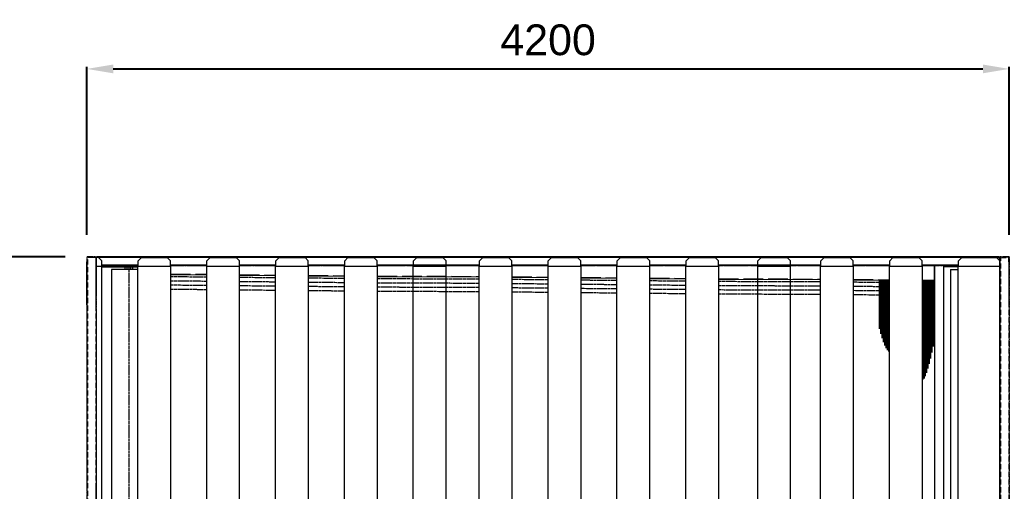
# Model space of a CAD drawing. Header units: millimetres. Extents: x -662582 to 33115, y -140469 to 24125.
# Drawn here: x 5257 to 9763, y 12346 to 14491 of the extents above; entities that cross this region are included whole.
import ezdxf

# ---------------------------------------------------------------- set-up
doc = ezdxf.new("R2010")
doc.units = ezdxf.units.MM
for name, pattern in [('CENTER', [2, 1.25, -0.25, 0.25, -0.25]), ('DASHED', [15, 12, -3]), ('HIDDEN', [0.375, 0.25, -0.125]), ('HIDDENX2', [0.75, 0.5, -0.25])]:
    doc.linetypes.add(name, pattern=pattern)
doc.layers.add('center', color=1, linetype='CENTER')
doc.layers.add('HIDD', color=2, linetype='HIDDENX2')
doc.styles.get("Standard").update_dxf_attribs({"font": 'arial.ttf'})
doc.dimstyles.new('1.40', dxfattribs={"dimscale": 20, "dimtxt": 1.5, "dimasz": 1, "dimexe": 0.5, "dimexo": 0.5, "dimgap": 0.5, "dimtad": 1, "dimdec": 0, "dimzin": 0, "dimdsep": 46, "dimtxsty": 'Standard', "dimcen": 0, "dimclrd": 2, "dimclre": 2, "dimclrt": 3, "dimadec": 0, "dimazin": 0, "dimtfac": 1, "dimtdec": 0, "dimtmove": 0, "dimatfit": 0, "dimfxl": 1, "dimtolj": 1, "dimtzin": 0, "dimlwd": -1, "dimlwe": -1, "dimarcsym": 0})

# ---------------------------------------------------------------- blocks, each defined once
blk = doc.blocks.new('*D456')
at = {"color": 2, "transparency": 16777216}
for p, q in [((5562.7, 13512.1), (5562.7, 14277.2)), ((5682.7, 14267.2), (9642.7, 14267.2)), ((9762.7, 13512.1), (9762.7, 14277.2))]:
    blk.add_line(p, q, dxfattribs=at)
for points in [[(5682.7, 14287.2), (5682.7, 14247.2), (5562.7, 14267.2)], [(9642.7, 14287.2), (9642.7, 14247.2), (9762.7, 14267.2)]]:
    blk.add_solid(points, dxfattribs=at)
at = {"layer": 'Defpoints', "color": 0, "transparency": 16777216}
for p in [(9762.7, 14267.2), (5562.7, 13412.1), (9762.7, 13412.1)]:
    blk.add_point(p, dxfattribs=at)
at = {"color": 3, "lineweight": 20, "transparency": 16777216, "insert": (7662.7, 14398.7), "char_height": 140, "attachment_point": 5}
blk.add_mtext('\\A1;4200', dxfattribs=at)
blk = doc.blocks.new('*D457')
at = {"color": 2, "transparency": 16777216}
for p, q in [((5462.7, 13412.1), (4764.2, 13412.1)), ((4774.2, 13292.1), (4774.2, 9932.1)), ((5462.7, 9812.1), (4764.2, 9812.1))]:
    blk.add_line(p, q, dxfattribs=at)
for points in [[(4754.2, 13292.1), (4794.2, 13292.1), (4774.2, 13412.1)], [(4754.2, 9932.1), (4794.2, 9932.1), (4774.2, 9812.1)]]:
    blk.add_solid(points, dxfattribs=at)
at = {"layer": 'Defpoints', "color": 0, "transparency": 16777216}
for p in [(5562.7, 13412.1), (4774.2, 9812.1), (5562.7, 9812.1)]:
    blk.add_point(p, dxfattribs=at)
at = {"color": 3, "lineweight": 20, "transparency": 16777216, "insert": (4642.6, 11612.1), "char_height": 140, "attachment_point": 5, "rotation": 90}
blk.add_mtext('\\A1;3600', dxfattribs=at)
blk = doc.blocks.new('3')
at = {"color": 7, "lineweight": 20, "ltscale": 0.081667}
for p, q in [((5562.7, 13194.1), (5562.7, 13390.1)), ((9762.7, 13194.1), (9762.7, 13390.1))]:
    blk.add_line(p, q, dxfattribs=at)
at = {"color": 7, "lineweight": 20, "ltscale": 0.014667}
blk.add_line((5601.3, 13410.1), (5566.1, 13410.1), dxfattribs=at)
at = {"lineweight": 20}
for p, q in [((5604.7, 13412.1), (5604.7, 13372.1)), ((5614.9, 13409.1), (5604.7, 13409.1)), ((5629.9, 13394.1), (5614.9, 13409.1)), ((5629.9, 13369.1), (5629.9, 13394.1)), ((5795.4, 13394.1), (5810.4, 13409.1)), ((5795.4, 13369.1), (5795.4, 13394.1)), ((5810.4, 13409.1), (5928.4, 13409.1)), ((5943.4, 13394.1), (5928.4, 13409.1)), ((5943.4, 13369.1), (5943.4, 13394.1)), ((6109.1, 13394.1), (6124.1, 13409.1)), ((6109.1, 13369.1), (6109.1, 13394.1)), ((6124.1, 13409.1), (6242.1, 13409.1)), ((6257.1, 13394.1), (6242.1, 13409.1)), ((6257.1, 13369.1), (6257.1, 13394.1)), ((6422.7, 13394.1), (6437.7, 13409.1)), ((6422.7, 13369.1), (6422.7, 13394.1)), ((6437.7, 13409.1), (6555.7, 13409.1)), ((6570.7, 13394.1), (6555.7, 13409.1)), ((6570.7, 13369.1), (6570.7, 13394.1)), ((6736.4, 13394.1), (6751.4, 13409.1)), ((6736.4, 13369.1), (6736.4, 13394.1)), ((6751.4, 13409.1), (6869.4, 13409.1)), ((6884.4, 13394.1), (6869.4, 13409.1)), ((6884.4, 13369.1), (6884.4, 13394.1)), ((7050, 13394.1), (7065, 13409.1)), ((7050, 13369.1), (7050, 13394.1)), ((7065, 13409.1), (7183, 13409.1)), ((7198, 13394.1), (7183, 13409.1)), ((7198, 13369.1), (7198, 13394.1)), ((7350, 13394.1), (7365, 13409.1)), ((7350, 13369.1), (7350, 13394.1)), ((7365, 13409.1), (7483, 13409.1)), ((7498, 13394.1), (7483, 13409.1)), ((7498, 13369.1), (7498, 13394.1)), ((7663.7, 13394.1), (7678.7, 13409.1)), ((7663.7, 13369.1), (7663.7, 13394.1)), ((7678.7, 13409.1), (7796.7, 13409.1)), ((7811.7, 13394.1), (7796.7, 13409.1)), ((7811.7, 13369.1), (7811.7, 13394.1)), ((7977.3, 13394.1), (7992.3, 13409.1)), ((7977.3, 13369.1), (7977.3, 13394.1)), ((7992.3, 13409.1), (8110.3, 13409.1)), ((8125.3, 13394.1), (8110.3, 13409.1)), ((8125.3, 13369.1), (8125.3, 13394.1)), ((8291, 13394.1), (8306, 13409.1)), ((8291, 13369.1), (8291, 13394.1)), ((8306, 13409.1), (8424, 13409.1)), ((8439, 13394.1), (8424, 13409.1)), ((8439, 13369.1), (8439, 13394.1)), ((8618.3, 13394.1), (8633.3, 13409.1)), ((8618.3, 13369.1), (8618.3, 13394.1)), ((8633.3, 13409.1), (8751.3, 13409.1)), ((8766.3, 13394.1), (8751.3, 13409.1)), ((8766.3, 13369.1), (8766.3, 13394.1)), ((8904.6, 13394.1), (8919.6, 13409.1)), ((8904.6, 13369.1), (8904.6, 13394.1)), ((8919.6, 13409.1), (9037.6, 13409.1)), ((9052.6, 13394.1), (9037.6, 13409.1)), ((9052.6, 13369.1), (9052.6, 13394.1)), ((9218.3, 13394.1), (9233.3, 13409.1)), ((9218.3, 13369.1), (9218.3, 13394.1)), ((9233.3, 13409.1), (9351.3, 13409.1)), ((9366.3, 13394.1), (9351.3, 13409.1)), ((9366.3, 13369.1), (9366.3, 13394.1)), ((9531.9, 13394.1), (9546.9, 13409.1)), ((9531.9, 13369.1), (9531.9, 13394.1)), ((9546.9, 13409.1), (9704.7, 13409.1)), ((9719.7, 13394.1), (9704.7, 13409.1)), ((9719.7, 13369.1), (9719.7, 13394.1)), ((5630.9, 13369.1), (5604.7, 13369.1)), ((5630.9, 9928.1), (5630.9, 13369.1)), ((5794.4, 9928.1), (5794.4, 13369.1)), ((5944.4, 13369.1), (5794.4, 13369.1)), ((5944.4, 9928.1), (5944.4, 13369.1)), ((6108.1, 9928.1), (6108.1, 13369.1)), ((6258.1, 13369.1), (6108.1, 13369.1)), ((6258.1, 9928.1), (6258.1, 13369.1)), ((6421.7, 9928.1), (6421.7, 13369.1)), ((6571.7, 13369.1), (6421.7, 13369.1)), ((6571.7, 9928.1), (6571.7, 13369.1)), ((6735.4, 9928.1), (6735.4, 13369.1)), ((6885.4, 13369.1), (6735.4, 13369.1)), ((6885.4, 9928.1), (6885.4, 13369.1)), ((7049, 9928.1), (7049, 13369.1)), ((7199, 13369.1), (7049, 13369.1)), ((7199, 9928.1), (7199, 13369.1)), ((7349, 9928.1), (7349, 13369.1)), ((7499, 13369.1), (7349, 13369.1)), ((7499, 9928.1), (7499, 13369.1)), ((7662.7, 9928.1), (7662.7, 13369.1)), ((7812.7, 13369.1), (7662.7, 13369.1)), ((7812.7, 9928.1), (7812.7, 13369.1)), ((7976.3, 9928.1), (7976.3, 13369.1)), ((8126.3, 13369.1), (7976.3, 13369.1)), ((8126.3, 9928.1), (8126.3, 13369.1)), ((8290, 9928.1), (8290, 13369.1)), ((8440, 13369.1), (8290, 13369.1)), ((8440, 9928.1), (8440, 13369.1)), ((8617.3, 9928.1), (8617.3, 13369.1)), ((8767.3, 13369.1), (8617.3, 13369.1)), ((8767.3, 9928.1), (8767.3, 13369.1)), ((8903.6, 9928.1), (8903.6, 13369.1)), ((9053.6, 13369.1), (8903.6, 13369.1)), ((9053.6, 9928.1), (9053.6, 13369.1)), ((9217.3, 9928.1), (9217.3, 13369.1)), ((9367.3, 13369.1), (9217.3, 13369.1)), ((9367.3, 9928.1), (9367.3, 13369.1)), ((9530.9, 9928.1), (9530.9, 13369.1)), ((9530.9, 13369.1), (9531.9, 13369.1)), ((9720.7, 13369.1), (9530.9, 13369.1)), ((9720.7, 9928.1), (9720.7, 13369.1)), ((5604.7, 9812.1), (5604.7, 12372.1))]:
    blk.add_line(p, q, dxfattribs=at)
at = {"color": 7, "lineweight": 20, "ltscale": 0.097167}
for p, q in [((5604.7, 13175.5), (5604.7, 13408.7)), ((9720.7, 13175.5), (9720.7, 13408.7)), ((9720.7, 13175.5), (9720.7, 13408.7))]:
    blk.add_line(p, q, dxfattribs=at)
at = {"color": 7, "lineweight": 20, "ltscale": 0.000125672}
blk.add_line((5607, 13410.1), (5606.7, 13410.1), dxfattribs=at)
at = {"color": 7, "lineweight": 20, "ltscale": 0.00012559}
blk.add_line((5607, 13410.1), (5606.7, 13410.1), dxfattribs=at)
at = {"color": 7, "lineweight": 20, "ltscale": 4.99865e-05}
blk.add_line((5610, 13412.1), (5610.1, 13412.1), dxfattribs=at)
at = {"color": 7, "lineweight": 20, "ltscale": 1.75167e-05}
blk.add_line((5610, 13412.1), (5610.1, 13412.1), dxfattribs=at)
at = {"color": 7, "lineweight": 20}
for p, q in [((9715.3, 13412.1), (5610.1, 13412.1)), ((5810, 13408.7), (5615.3, 13408.7)), ((6123.7, 13408.7), (5928.8, 13408.7)), ((6437.3, 13408.7), (6242.5, 13408.7)), ((6751, 13408.7), (6556.1, 13408.7)), ((7364.6, 13408.7), (6869.8, 13408.7)), ((7678.3, 13408.7), (7483.4, 13408.7)), ((7991.9, 13408.7), (7797.1, 13408.7)), ((8305.6, 13408.7), (8110.7, 13408.7)), ((8919.2, 13408.7), (8424.4, 13408.7)), ((9232.9, 13408.7), (9038, 13408.7)), ((9546.5, 13408.7), (9351.7, 13408.7)), ((9717, 13408.7), (9705.1, 13408.7)), ((5629.9, 13375.5), (5795.4, 13375.5)), ((5629.9, 13370.1), (5795.4, 13370.1)), ((5630.9, 13366.7), (5794.4, 13366.7)), ((5943.4, 13375.5), (6109.1, 13375.5)), ((6257.1, 13375.5), (6422.7, 13375.5)), ((6570.7, 13375.5), (6736.4, 13375.5)), ((6884.4, 13375.5), (7350, 13375.5)), ((7498, 13375.5), (7663.7, 13375.5)), ((7811.7, 13375.5), (7977.3, 13375.5)), ((8125.3, 13375.5), (8291, 13375.5)), ((8439, 13375.5), (8904.6, 13375.5)), ((9052.6, 13375.5), (9218.3, 13375.5)), ((9366.3, 13375.5), (9531.9, 13375.5)), ((9462.7, 13372.1), (9531.9, 13372.1)), ((9531.9, 13370.5), (9462.7, 13370.5)), ((9531.9, 13370.1), (9462.7, 13370.1)), ((9530.9, 13366.7), (9462.7, 13366.7)), ((9720.7, 10316.9), (9720.7, 13239.1)), ((5604.7, 13175.5), (5604.7, 10316.9))]:
    blk.add_line(p, q, dxfattribs=at)
at = {"color": 7, "lineweight": 20, "ltscale": 1.55221e-05}
blk.add_line((5610.1, 13412.1), (5610.1, 13412.1), dxfattribs=at)
at = {"color": 7, "lineweight": 20, "ltscale": 4.33485e-05}
blk.add_line((5612, 13412.1), (5612.1, 13412.1), dxfattribs=at)
at = {"color": 7, "lineweight": 20, "ltscale": 4.06755e-05}
blk.add_line((5612, 13412.1), (5612.1, 13412.1), dxfattribs=at)
at = {"color": 7, "lineweight": 20, "ltscale": 3.00579e-05}
blk.add_line((5612, 13412.1), (5612.1, 13412.1), dxfattribs=at)
at = {"color": 7, "lineweight": 20, "ltscale": 1.78003e-05}
blk.add_line((5612, 13412.1), (5612.1, 13412.1), dxfattribs=at)
at = {"color": 7, "lineweight": 20, "ltscale": 2.871e-05}
blk.add_line((5612, 13412.1), (5612.1, 13412.1), dxfattribs=at)
at = {"color": 7, "lineweight": 20, "ltscale": 3.95576e-05}
blk.add_line((5612, 13412.1), (5612.1, 13412.1), dxfattribs=at)
at = {"color": 7, "lineweight": 20, "ltscale": 1.24791e-05}
blk.add_line((5612.1, 13412.1), (5612.1, 13412.1), dxfattribs=at)
at = {"color": 7, "lineweight": 20, "ltscale": 0.013833}
blk.add_line((9717, 13408.7), (9717, 13396.8), dxfattribs=at)
at = {"color": 7, "lineweight": 20, "ltscale": 0.014417}
blk.add_line((9718.7, 13395.1), (9718.7, 13408.7), dxfattribs=at)
at = {"color": 7, "lineweight": 20, "ltscale": 0.015}
blk.add_line((9719.2, 13410.1), (9719.2, 13394.6), dxfattribs=at)
at = {"color": 7, "lineweight": 20, "ltscale": 0.007958}
blk.add_line((9760.7, 13390.1), (9760.7, 13409.2), dxfattribs=at)
at = {"color": 7, "lineweight": 20, "ltscale": 0.000832424}
blk.add_line((9762.7, 13390.1), (9762.7, 13392.1), dxfattribs=at)
at = {"color": 7, "lineweight": 20, "ltscale": 0.053167}
blk.add_line((5604.7, 13366.7), (5604.7, 13239.1), dxfattribs=at)
at = {"lineweight": 20, "ltscale": 7.5}
for p, q in [((5674.9, 13354.1), (5674.9, 11645.8)), ((5794.4, 13354.1), (5674.9, 13354.1)), ((5734.7, 13366.7), (5734.7, 13354.1)), ((5770.7, 13354.1), (5734.7, 13354.1)), ((5743.7, 13366.7), (5743.7, 13354.1)), ((5761.7, 13366.7), (5761.7, 13354.1)), ((5770.7, 13366.7), (5770.7, 13354.1)), ((6109.1, 13374.1), (5943.4, 13374.1)), ((6422.7, 13374.1), (6257.1, 13374.1)), ((6736.4, 13374.1), (6570.7, 13374.1)), ((7350, 13374.1), (6884.4, 13374.1)), ((7663.7, 13374.1), (7498, 13374.1)), ((7977.3, 13374.1), (7811.7, 13374.1)), ((8291, 13374.1), (8125.3, 13374.1)), ((8904.6, 13374.1), (8439, 13374.1)), ((9218.3, 13374.1), (9052.6, 13374.1)), ((9462.7, 13374.1), (9366.3, 13374.1)), ((9422.7, 13374.1), (9422.7, 9863.5)), ((9462.7, 13374.1), (9462.7, 11635.8)), ((9494.9, 13354.1), (9494.9, 11645.8)), ((9494.9, 13354.1), (9530.9, 13354.1)), ((5944.4, 13332.5), (6108.1, 13330.9)), ((6258.1, 13329.4), (6421.7, 13327.8)), ((6571.7, 13326.3), (6735.4, 13324.7)), ((6885.4, 13323.2), (7349, 13321.6)), ((7499, 13320.1), (7662.7, 13318.5)), ((7812.7, 13317), (7976.3, 13315.4)), ((8126.3, 13313.9), (8290, 13312.3)), ((8440, 13310.8), (8903.6, 13309.2)), ((9053.6, 13307.7), (9217.3, 13306.1)), ((9367.3, 13304.6), (9422.7, 13304.1))]:
    blk.add_line(p, q, dxfattribs=at)
at = {"color": 1, "linetype": 'CENTER', "lineweight": 20, "ltscale": 7.5}
for p, q in [((5752.7, 13366.7), (5752.7, 11645.8)), ((5944.4, 13323), (6108.1, 13321.4)), ((5944.4, 13303.9), (6108.1, 13302.3)), ((6258.1, 13319.9), (6421.7, 13318.3)), ((6258.1, 13300.8), (6421.7, 13299.2)), ((6571.7, 13316.8), (6735.4, 13315.2)), ((6571.7, 13297.7), (6735.4, 13296.1)), ((6885.4, 13313.7), (7349, 13312.1)), ((6885.4, 13294.6), (7349, 13293)), ((7499, 13310.6), (7662.7, 13309)), ((7812.7, 13307.5), (7976.3, 13305.9)), ((8126.3, 13304.4), (8290, 13302.8)), ((8440, 13301.3), (8903.6, 13299.7)), ((9053.6, 13298.2), (9217.3, 13296.6)), ((9367.3, 13295.1), (9422.6, 13294.6)), ((5944.4, 13284.9), (6108.1, 13283.2)), ((5944.4, 13265.8), (6108.1, 13264.2)), ((6258.1, 13281.8), (6421.7, 13280.2)), ((6258.1, 13262.7), (6421.7, 13261.1)), ((6571.7, 13278.7), (6735.4, 13277.1)), ((6571.7, 13259.6), (6735.4, 13258)), ((6885.4, 13275.6), (7349, 13274)), ((6885.4, 13256.5), (7349, 13254.9)), ((7499, 13291.5), (7662.7, 13289.9)), ((7499, 13272.5), (7662.7, 13270.9)), ((7499, 13253.4), (7662.7, 13251.8)), ((7812.7, 13288.4), (7976.3, 13286.8)), ((7812.7, 13269.4), (7976.3, 13267.8)), ((7812.7, 13250.3), (7976.3, 13248.7)), ((8126.3, 13285.3), (8290, 13283.7)), ((8126.3, 13266.3), (8290, 13264.7)), ((8440, 13282.2), (8903.6, 13280.6)), ((8440, 13263.2), (8903.6, 13261.6)), ((9053.6, 13279.2), (9217.3, 13277.5)), ((9053.6, 13260.1), (9217.3, 13258.5)), ((9367.3, 13276.1), (9422.4, 13275.5)), ((9367.3, 13257), (9422.2, 13256.5)), ((8126.3, 13247.2), (8290, 13245.6)), ((8440, 13244.1), (8903.6, 13242.5)), ((9053.6, 13241.1), (9217.3, 13239.4)), ((9367.3, 13238), (9422, 13237.4))]:
    blk.add_line(p, q, dxfattribs=at)
at = {"color": 6, "linetype": 'DASHED', "lineweight": 20, "ltscale": 7.5}
for p, q in [((6109.1, 13372.1), (5943.4, 13372.1)), ((6422.7, 13372.1), (6257.1, 13372.1)), ((6736.4, 13372.1), (6570.7, 13372.1)), ((7350, 13372.1), (6884.4, 13372.1)), ((7663.7, 13372.1), (7498, 13372.1)), ((7977.3, 13372.1), (7811.7, 13372.1)), ((8291, 13372.1), (8125.3, 13372.1)), ((8904.6, 13372.1), (8439, 13372.1)), ((9218.3, 13372.1), (9052.6, 13372.1)), ((9422.7, 13372.1), (9366.3, 13372.1)), ((9420.7, 13374.1), (9420.7, 13304.1)), ((5944.4, 13334.5), (6108.1, 13332.9)), ((6258.1, 13331.4), (6421.7, 13329.8)), ((6571.7, 13328.3), (6735.4, 13326.7)), ((6885.4, 13325.2), (7349, 13323.6)), ((7499, 13322.1), (7662.7, 13320.5)), ((7812.7, 13319), (7976.3, 13317.4)), ((8126.3, 13315.9), (8290, 13314.3)), ((8440, 13312.8), (8903.6, 13311.2)), ((9053.6, 13309.7), (9217.3, 13308.1)), ((9367.3, 13306.6), (9422.7, 13306.1))]:
    blk.add_line(p, q, dxfattribs=at)
at = {"color": 7, "lineweight": 20, "ltscale": 0.000625612}
blk.add_line((9720.7, 13374.1), (9719.7, 13374.1), dxfattribs=at)
at = {"color": 5, "lineweight": 20, "ltscale": 7.5}
for p, q in [((9170.7, 13307.2), (9170.7, 13084.5)), ((9176.7, 13307.1), (9176.7, 13062.3)), ((9182.7, 13307), (9182.7, 13042.2)), ((9188.7, 13307), (9188.7, 13024.5)), ((9194.7, 13306.9), (9194.7, 13009.5)), ((9200.7, 13306.8), (9200.7, 12997.3)), ((9206.7, 13306.7), (9206.7, 12988)), ((9212.7, 13306.7), (9212.7, 12981.7)), ((9368.7, 13304.8), (9368.7, 12854.3)), ((9374.7, 13304.7), (9374.7, 12859.5)), ((9380.7, 13304.6), (9380.7, 12870.1)), ((9386.7, 13304.5), (9386.7, 12885.2)), ((9392.7, 13304.5), (9392.7, 12904)), ((9398.7, 13304.4), (9398.7, 12925.9)), ((9404.7, 13304.3), (9404.7, 12950.4)), ((9410.7, 13304.2), (9410.7, 12976.9)), ((9416.7, 13304.2), (9416.7, 13005.1))]:
    blk.add_line(p, q, dxfattribs=at)
at = {"color": 7, "lineweight": 20, "ltscale": 0.352083}
blk.add_line((5562.7, 13194.1), (5562.7, 12349.1), dxfattribs=at)
at = {"color": 7, "lineweight": 20}
for centre, start, end in [((6480.3, 13408.7), 89.1059, 90), ((6488.6, 13408.7), 90, 90.8941), ((9717.3, 13375.5), 314.9077, 335.6837)]:
    blk.add_arc(centre, 3.4, start, end, dxfattribs=at)
at = {"layer": 'center', "lineweight": 20}
for p, q in [((9762.7, 13412.1), (5562.7, 13412.1)), ((5562.7, 13412.1), (5562.7, 12372.1)), ((5562.7, 13412.1), (5562.7, 9812.1)), ((5604.7, 13412.1), (5604.7, 9812.1)), ((9720.7, 13412.1), (9720.7, 9812.1)), ((9762.7, 13412.1), (9762.7, 12372.1)), ((9762.7, 13412.1), (9762.7, 9812.1)), ((5795.4, 13372.1), (5629.9, 13372.1)), ((6109.1, 13372.1), (5943.4, 13372.1)), ((6422.7, 13372.1), (6257.1, 13372.1)), ((6736.4, 13372.1), (6570.7, 13372.1)), ((7350, 13372.1), (6884.4, 13372.1)), ((7663.7, 13372.1), (7498, 13372.1)), ((7977.3, 13372.1), (7811.7, 13372.1)), ((8291, 13372.1), (8125.3, 13372.1)), ((8904.6, 13372.1), (8439, 13372.1)), ((9218.3, 13372.1), (9052.6, 13372.1)), ((9531.9, 13372.1), (9366.3, 13372.1)), ((9720.7, 13372.1), (9719.7, 13372.1))]:
    blk.add_line(p, q, dxfattribs=at)
at = {"layer": 'HIDD', "linetype": 'HIDDEN', "lineweight": 20}
for p, q in [((5602.7, 13410.1), (5564.7, 13410.1)), ((5564.7, 13410.1), (5564.7, 9814.1)), ((5602.7, 13410.1), (5602.7, 9814.1)), ((9720.7, 13410.1), (5606.7, 13410.1)), ((5606.7, 13410.1), (5606.7, 13409.1)), ((9718.7, 13410.1), (9718.7, 13395.1)), ((9722.7, 13409.9), (9760.7, 13409.9)), ((9722.7, 13409.9), (9722.7, 9814.1)), ((9760.7, 13409.9), (9760.7, 9939.3)), ((5795.4, 13374.1), (5629.9, 13374.1)), ((6109.1, 13374.1), (5943.4, 13374.1)), ((6422.7, 13374.1), (6257.1, 13374.1)), ((6736.4, 13374.1), (6570.7, 13374.1)), ((7350, 13374.1), (6884.4, 13374.1)), ((7663.7, 13374.1), (7498, 13374.1)), ((7977.3, 13374.1), (7811.7, 13374.1)), ((8291, 13374.1), (8125.3, 13374.1)), ((8904.6, 13374.1), (8439, 13374.1)), ((9218.3, 13374.1), (9052.6, 13374.1)), ((9531.9, 13374.1), (9366.3, 13374.1))]:
    blk.add_line(p, q, dxfattribs=at)

msp = doc.modelspace()

# ---------------------------------------------------------------- block references
msp.add_blockref('3', (0, 0))

# ---------------------------------------------------------------- dimensions: what is measured, and where the dimension line sits
at = {"lineweight": 20}
dim = msp.add_linear_dim(base=(9762.7, 14267.2), p1=(5562.7, 13412.1), p2=(9762.7, 13412.1), dimstyle='1.40', override={"dimtxt": 7, "dimasz": 6, "dimexo": 5, "dimgap": 3}, dxfattribs=at)
dim.commit()
dim.dimension.update_dxf_attribs({"geometry": '*D456', "text_midpoint": (7662.7, 14398.7)})
dim = msp.add_linear_dim(base=(4774.2, 9812.1), p1=(5562.7, 13412.1), p2=(5562.7, 9812.1), angle=90, dimstyle='1.40', override={"dimtxt": 7, "dimasz": 6, "dimexo": 5, "dimgap": 3}, dxfattribs=at)
dim.commit()
dim.dimension.update_dxf_attribs({"geometry": '*D457', "text_midpoint": (4642.6, 11612.1)})

doc.saveas('drawing.dxf')
